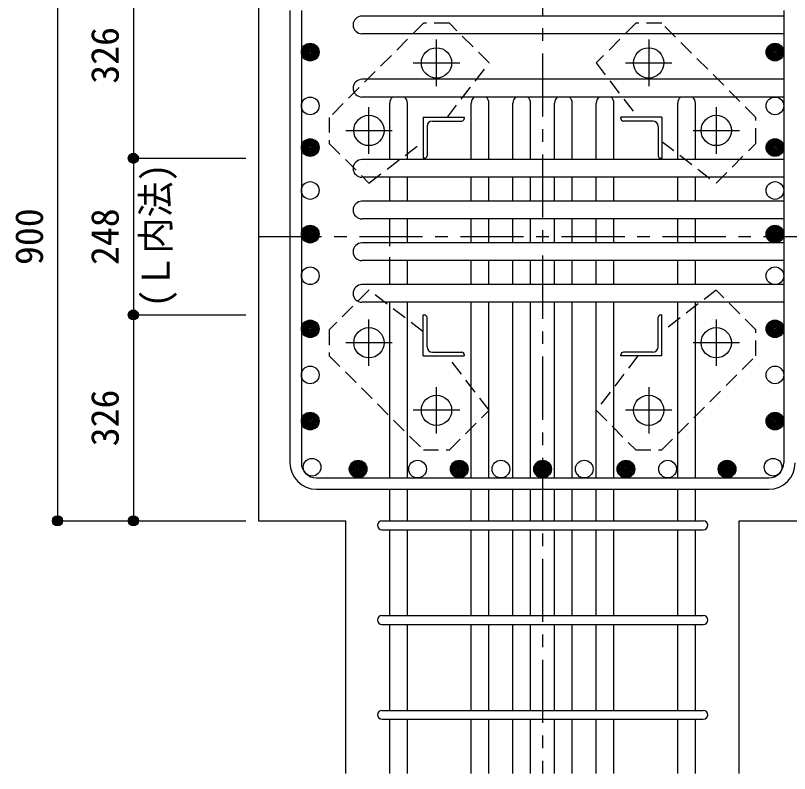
# Model space of a CAD drawing. Units: millimetres at full size, sheet at 1:20. Extents: x -3982 to 3969, y -2797 to 2801.
# Drawn here: x -314 to 912, y -1855 to -655 of the extents above; entities that cross this region are included whole.
import ezdxf
from ezdxf.enums import TextEntityAlignment as Align

# ---------------------------------------------------------------- set-up
doc = ezdxf.new("R2010")
doc.units = ezdxf.units.MM
doc.header["$LTSCALE"] = 20
doc.header["$PDMODE"] = 32
doc.header["$PDSIZE"] = 10
doc.linetypes.add('CHAIN1', pattern=[8, 5, -1, 1, -1])
doc.linetypes.add('DASHED1', pattern=[1.8, 1.2, -0.6])
for name, color, linetype in [('6-1_躯体線', 2, 'Continuous'), ('6-2_A.Bolt_', 4, 'Continuous'), ('6-3_柱型主筋', 4, 'Continuous'), ('6-4_フープ', 7, 'Continuous'), ('6-5_梁主筋', 7, 'Continuous'), ('6-6_S.T.P.', 7, 'Continuous'), ('6-9_プレート', 4, 'DASHED1'), ('6-D_寸法', 4, 'Continuous')]:
    doc.layers.add(name, color=color, linetype=linetype)
doc.styles.add('ＭＳ ゴシック', font='')
doc.styles.get('ＭＳ ゴシック').set_extended_font_data('MS Gothic')

msp = doc.modelspace()

# ---------------------------------------------------------------- linework, layer by layer
at = {"layer": '6-1_躯体線'}
for p, q in [((70.71, -554.67), (70.71, -1454.67)), ((70.71, -1454.67), (209.21, -1454.67)), ((209.21, -1854.67), (209.21, -1454.67))]:
    msp.add_line(p, q, dxfattribs=at)
msp.add_lwpolyline([(832.21, -1854.67), (832.21, -1454.67), (970.71, -1454.67)], dxfattribs=at)
at = {"layer": '6-2_A.Bolt_', "linetype": 'CHAIN1'}
for p, q in [((352.71, -766.37), (352.71, -692.87)), ((688.71, -692.87), (688.71, -766.37)), ((315.91, -729.67), (389.41, -729.67)), ((652.01, -729.67), (725.51, -729.67)), ((245.71, -873.37), (245.71, -799.87)), ((795.71, -799.87), (795.71, -873.37)), ((208.92, -836.67), (282.41, -836.67)), ((759.01, -836.67), (832.51, -836.67)), ((245.71, -1209.47), (245.71, -1135.97)), ((795.71, -1135.97), (795.71, -1209.47)), ((282.41, -1172.67), (208.91, -1172.67)), ((832.51, -1172.67), (759.01, -1172.67)), ((352.71, -1316.47), (352.71, -1242.97)), ((688.71, -1242.97), (688.71, -1316.47)), ((389.41, -1279.67), (315.91, -1279.67)), ((725.51, -1279.67), (652.01, -1279.67))]:
    msp.add_line(p, q, dxfattribs=at)
at = {"layer": '6-2_A.Bolt_'}
for p, q in [((331.71, -815.67), (396.71, -815.67)), ((331.71, -815.67), (331.71, -880.67)), ((396.71, -815.67), (396.71, -817.67)), ((709.71, -815.67), (644.71, -815.67)), ((644.71, -817.67), (644.71, -815.67)), ((709.71, -815.67), (709.71, -880.67)), ((337.71, -830.17), (337.71, -876.67)), ((346.21, -821.67), (392.71, -821.67)), ((695.21, -821.67), (648.71, -821.67)), ((703.71, -830.17), (703.71, -876.67)), ((333.71, -880.67), (331.71, -880.67)), ((709.71, -880.67), (707.71, -880.67)), ((331.71, -1128.67), (333.71, -1128.67)), ((331.71, -1193.67), (331.71, -1128.67)), ((337.71, -1179.17), (337.71, -1132.67)), ((703.71, -1179.17), (703.71, -1132.67)), ((707.71, -1128.67), (709.71, -1128.67)), ((709.71, -1193.67), (709.71, -1128.67)), ((346.21, -1187.67), (392.71, -1187.67)), ((695.21, -1187.67), (648.71, -1187.67)), ((331.71, -1193.67), (396.71, -1193.67)), ((396.71, -1191.67), (396.71, -1193.67)), ((644.71, -1193.67), (644.71, -1191.67)), ((709.71, -1193.67), (644.71, -1193.67))]:
    msp.add_line(p, q, dxfattribs=at)
at = {"layer": '6-2_A.Bolt_', "color": 3}
for centre in [(352.71, -729.67), (688.71, -729.67), (245.71, -836.67), (795.71, -836.67), (245.71, -1172.67), (795.71, -1172.67), (352.71, -1279.67), (688.71, -1279.67)]:
    msp.add_circle(centre, 24, dxfattribs=at)
at = {"layer": '6-2_A.Bolt_'}
for centre, radius, start, end in [((392.71, -817.67), 4, 270, 0), ((648.71, -817.67), 4, 180, 270), ((346.21, -830.17), 8.5, 90, 180), ((695.21, -830.17), 8.5, 0, 90), ((333.71, -876.67), 4, 270, 0), ((707.71, -876.67), 4, 180, 270), ((333.71, -1132.67), 4, 0, 90), ((707.71, -1132.67), 4, 90, 180), ((346.21, -1179.17), 8.5, 180, 270), ((392.71, -1191.67), 4, 0, 90), ((648.71, -1191.67), 4, 90, 180), ((695.21, -1179.17), 8.5, 270, 0)]:
    msp.add_arc(centre, radius, start, end, dxfattribs=at)
at = {"layer": '6-3_柱型主筋', "color": 3}
for centre in [(152.71, -712.62), (152.71, -712.62), (888.71, -712.62), (152.71, -797.67), (888.71, -797.67), (152.71, -863.67), (152.71, -863.67), (888.71, -863.67), (888.71, -863.67), (152.71, -931.66), (888.71, -931.66), (152.71, -1000.67), (152.71, -1000.67), (888.71, -1000.67), (888.71, -1000.67), (152.71, -1066.67), (888.71, -1066.67), (152.71, -1150.7), (152.71, -1150.7), (888.71, -1150.7), (888.71, -1150.7), (152.71, -1223.71), (888.71, -1223.71), (152.71, -1296.73), (888.71, -1296.73), (888.71, -1296.73), (155.64, -1369.74), (228.66, -1372.67), (228.66, -1372.67), (322.71, -1372.67), (388.71, -1372.67), (388.71, -1372.67), (454.71, -1372.67), (520.71, -1372.67), (520.71, -1372.67), (586.71, -1372.67), (652.71, -1372.67), (652.71, -1372.67), (718.71, -1372.67), (812.77, -1372.67), (885.78, -1369.74)]:
    msp.add_circle(centre, 14, dxfattribs=at)
at = {"layer": '6-3_柱型主筋'}
for centre, radius in [((152.71, -712.62), 14), ((888.71, -712.62), 14), ((152.71, -712.62), 12.6), ((152.71, -712.62), 11.2), ((152.71, -712.62), 9.8), ((152.71, -712.62), 8.4), ((152.71, -712.62), 7), ((152.71, -712.62), 5.6), ((152.71, -712.62), 4.2), ((152.71, -712.62), 2.8), ((888.71, -712.62), 12.6), ((888.71, -712.62), 11.2), ((888.71, -712.62), 9.8), ((888.71, -712.62), 8.4), ((888.71, -712.62), 7), ((888.71, -712.62), 5.6), ((888.71, -712.62), 4.2), ((888.71, -712.62), 2.8), ((152.71, -712.62), 1.4), ((888.71, -712.62), 1.4), ((152.71, -863.67), 14), ((152.71, -863.67), 12.6), ((152.71, -863.67), 11.2), ((152.71, -863.67), 9.8), ((152.71, -863.67), 8.4), ((152.71, -863.67), 7), ((888.71, -863.67), 14), ((888.71, -863.67), 12.6), ((888.71, -863.67), 11.2), ((888.71, -863.67), 9.8), ((888.71, -863.67), 8.4), ((888.71, -863.67), 7), ((152.71, -863.67), 5.6), ((152.71, -863.67), 4.2), ((152.71, -863.67), 2.8), ((152.71, -863.67), 1.4), ((888.71, -863.67), 5.6), ((888.71, -863.67), 4.2), ((888.71, -863.67), 2.8), ((888.71, -863.67), 1.4), ((152.71, -1000.67), 14), ((152.71, -1000.67), 12.6), ((152.71, -1000.67), 11.2), ((152.71, -1000.67), 9.8), ((152.71, -1000.67), 8.4), ((888.71, -1000.67), 14), ((888.71, -1000.67), 12.6), ((888.71, -1000.67), 11.2), ((888.71, -1000.67), 9.8), ((888.71, -1000.67), 8.4), ((152.71, -1000.67), 7), ((152.71, -1000.67), 5.6), ((152.71, -1000.67), 4.2), ((152.71, -1000.67), 2.8), ((152.71, -1000.67), 1.4), ((888.71, -1000.67), 7), ((888.71, -1000.67), 5.6), ((888.71, -1000.67), 4.2), ((888.71, -1000.67), 2.8), ((888.71, -1000.67), 1.4), ((152.71, -1150.7), 14), ((152.71, -1150.7), 12.6), ((152.71, -1150.7), 11.2), ((888.71, -1150.7), 14), ((888.71, -1150.7), 12.6), ((888.71, -1150.7), 11.2), ((152.71, -1150.7), 9.8), ((152.71, -1150.7), 8.4), ((152.71, -1150.7), 7), ((152.71, -1150.7), 5.6), ((152.71, -1150.7), 4.2), ((152.71, -1150.7), 2.8), ((152.71, -1150.7), 1.4), ((888.71, -1150.7), 9.8), ((888.71, -1150.7), 8.4), ((888.71, -1150.7), 7), ((888.71, -1150.7), 5.6), ((888.71, -1150.7), 4.2), ((888.71, -1150.7), 2.8), ((888.71, -1150.7), 1.4), ((152.71, -1296.73), 14), ((152.71, -1296.73), 12.6), ((152.71, -1296.73), 11.2), ((152.71, -1296.73), 9.8), ((888.71, -1296.73), 14), ((888.71, -1296.73), 12.6), ((888.71, -1296.73), 11.2), ((888.71, -1296.73), 9.8), ((152.71, -1296.73), 8.4), ((152.71, -1296.73), 7), ((152.71, -1296.73), 5.6), ((152.71, -1296.73), 4.2), ((152.71, -1296.73), 2.8), ((152.71, -1296.73), 1.4), ((888.71, -1296.73), 8.4), ((888.71, -1296.73), 7), ((888.71, -1296.73), 5.6), ((888.71, -1296.73), 4.2), ((888.71, -1296.73), 2.8), ((888.71, -1296.73), 1.4), ((228.66, -1372.67), 14), ((228.66, -1372.67), 12.6), ((388.71, -1372.67), 14), ((388.71, -1372.67), 12.6), ((520.71, -1372.67), 14), ((520.71, -1372.67), 12.6), ((652.71, -1372.67), 14), ((652.71, -1372.67), 12.6), ((812.77, -1372.67), 14), ((812.77, -1372.67), 12.6), ((228.66, -1372.67), 11.2), ((228.66, -1372.67), 9.8), ((228.66, -1372.67), 8.4), ((228.66, -1372.67), 7), ((228.66, -1372.67), 5.6), ((228.66, -1372.67), 4.2), ((228.66, -1372.67), 2.8), ((228.66, -1372.67), 1.4), ((388.71, -1372.67), 11.2), ((388.71, -1372.67), 9.8), ((388.71, -1372.67), 8.4), ((388.71, -1372.67), 7), ((388.71, -1372.67), 5.6), ((388.71, -1372.67), 4.2), ((388.71, -1372.67), 2.8), ((388.71, -1372.67), 1.4), ((520.71, -1372.67), 11.2), ((520.71, -1372.67), 9.8), ((520.71, -1372.67), 8.4), ((520.71, -1372.67), 7), ((520.71, -1372.67), 5.6), ((520.71, -1372.67), 4.2), ((520.71, -1372.67), 2.8), ((520.71, -1372.67), 1.4), ((652.71, -1372.67), 11.2), ((652.71, -1372.67), 9.8), ((652.71, -1372.67), 8.4), ((652.71, -1372.67), 7), ((652.71, -1372.67), 5.6), ((652.71, -1372.67), 4.2), ((652.71, -1372.67), 2.8), ((652.71, -1372.67), 1.4), ((812.77, -1372.67), 11.2), ((812.77, -1372.67), 9.8), ((812.77, -1372.67), 8.4), ((812.77, -1372.67), 7), ((812.77, -1372.67), 5.6), ((812.77, -1372.67), 4.2), ((812.77, -1372.67), 2.8), ((812.77, -1372.67), 1.4)]:
    msp.add_circle(centre, radius, dxfattribs=at)
at = {"layer": '6-4_フープ'}
for p, q in [((120.71, -646.67), (120.71, -1362.67)), ((138.71, -646.67), (138.71, -1362.67)), ((902.71, -646.67), (902.71, -1362.67)), ((162.71, -1386.67), (878.71, -1386.67)), ((162.71, -1404.67), (878.71, -1404.67))]:
    msp.add_line(p, q, dxfattribs=at)
for centre, radius, start, end in [((162.71, -1362.67), 42, 180, 270), ((162.71, -1362.67), 24, 180, 270), ((878.71, -1362.67), 42, 270, 0), ((878.71, -1362.67), 24, 270, 0)]:
    msp.add_arc(centre, radius, start, end, dxfattribs=at)
at = {"layer": '6-5_梁主筋'}
for p, q in [((902.71, -655.6), (234.71, -655.6)), ((902.71, -683.6), (234.71, -683.6)), ((902.71, -755.67), (234.71, -755.67)), ((902.71, -783.67), (234.71, -783.67)), ((278.71, -882.67), (278.71, -793.67)), ((306.71, -882.67), (306.71, -793.67)), ((407.71, -882.67), (407.71, -793.67)), ((435.71, -882.67), (435.71, -793.67)), ((473.71, -882.67), (473.71, -793.67)), ((501.71, -882.67), (501.71, -793.67)), ((539.71, -882.67), (539.71, -793.67)), ((567.71, -882.67), (567.71, -793.67)), ((605.71, -882.67), (605.71, -793.67)), ((633.71, -882.67), (633.71, -793.67)), ((734.71, -882.67), (734.71, -793.67)), ((762.71, -882.67), (762.71, -793.67)), ((902.71, -882.67), (234.71, -882.67)), ((902.71, -910.67), (234.71, -910.67)), ((278.71, -948.67), (278.71, -910.67)), ((306.71, -948.67), (306.71, -910.67)), ((407.71, -948.67), (407.71, -910.67)), ((435.71, -948.67), (435.71, -910.67)), ((473.71, -948.67), (473.71, -910.67)), ((501.71, -948.67), (501.71, -910.67)), ((539.71, -948.67), (539.71, -910.67)), ((567.71, -948.67), (567.71, -910.67)), ((605.71, -948.67), (605.71, -910.67)), ((633.71, -948.67), (633.71, -910.67)), ((734.71, -948.67), (734.71, -910.67)), ((762.71, -948.67), (762.71, -910.67)), ((902.71, -948.67), (234.71, -948.67)), ((902.71, -976.67), (234.71, -976.67)), ((278.71, -1020.01), (278.71, -976.67)), ((306.71, -1014.67), (306.71, -976.67)), ((407.71, -1014.67), (407.71, -976.67)), ((435.71, -1014.67), (435.71, -976.67)), ((473.71, -1014.67), (473.71, -976.67)), ((501.71, -1014.67), (501.71, -976.67)), ((539.71, -1014.67), (539.71, -976.67)), ((567.71, -1014.67), (567.71, -976.67)), ((605.71, -1014.67), (605.71, -976.67)), ((633.71, -1014.67), (633.71, -976.67)), ((734.71, -1014.67), (734.71, -976.67)), ((762.71, -1014.67), (762.71, -976.67)), ((902.71, -1014.67), (234.71, -1014.67)), ((278.71, -1080.67), (278.71, -1037.33)), ((902.71, -1042.67), (234.71, -1042.67)), ((306.71, -1080.67), (306.71, -1042.67)), ((407.71, -1080.67), (407.71, -1042.67)), ((435.71, -1080.67), (435.71, -1042.67)), ((473.71, -1080.67), (473.71, -1042.67)), ((501.71, -1080.67), (501.71, -1042.67)), ((539.71, -1080.67), (539.71, -1042.67)), ((567.71, -1080.67), (567.71, -1042.67)), ((605.71, -1080.67), (605.71, -1042.67)), ((633.71, -1080.67), (633.71, -1042.67)), ((734.71, -1080.67), (734.71, -1042.67)), ((762.71, -1080.67), (762.71, -1042.67)), ((902.71, -1080.67), (234.71, -1080.67)), ((902.71, -1108.67), (234.71, -1108.67)), ((278.71, -1386.67), (278.71, -1108.67)), ((306.71, -1386.67), (306.71, -1108.67)), ((407.71, -1386.67), (407.71, -1108.67)), ((435.71, -1386.67), (435.71, -1108.67)), ((473.71, -1386.67), (473.71, -1108.67)), ((501.71, -1386.67), (501.71, -1108.67)), ((539.71, -1386.67), (539.71, -1108.67)), ((567.71, -1386.67), (567.71, -1108.67)), ((605.71, -1386.67), (605.71, -1108.67)), ((633.71, -1386.67), (633.71, -1108.67)), ((734.71, -1386.67), (734.71, -1108.67)), ((762.71, -1386.67), (762.71, -1108.67)), ((278.71, -1454.67), (278.71, -1404.67)), ((306.71, -1454.67), (306.71, -1404.67)), ((407.71, -1454.67), (407.71, -1404.67)), ((435.71, -1454.67), (435.71, -1404.67)), ((473.71, -1454.67), (473.71, -1404.67)), ((501.71, -1454.67), (501.71, -1404.67)), ((539.71, -1454.67), (539.71, -1404.67)), ((567.71, -1454.67), (567.71, -1404.67)), ((605.71, -1454.67), (605.71, -1404.67)), ((633.71, -1454.67), (633.71, -1404.67)), ((734.71, -1454.67), (734.71, -1404.67)), ((762.71, -1454.67), (762.71, -1404.67)), ((278.71, -1604.67), (278.71, -1468.67)), ((306.71, -1604.67), (306.71, -1468.67)), ((407.71, -1604.67), (407.71, -1468.67)), ((435.71, -1604.67), (435.71, -1468.67)), ((473.71, -1604.67), (473.71, -1468.67)), ((501.71, -1604.67), (501.71, -1468.67)), ((539.71, -1604.67), (539.71, -1468.67)), ((567.71, -1604.67), (567.71, -1468.67)), ((605.71, -1604.67), (605.71, -1468.67)), ((633.71, -1604.67), (633.71, -1468.67)), ((734.71, -1604.67), (734.71, -1468.67)), ((762.71, -1604.67), (762.71, -1468.67)), ((278.71, -1754.67), (278.71, -1618.67)), ((306.71, -1754.67), (306.71, -1618.67)), ((407.71, -1754.67), (407.71, -1618.67)), ((435.71, -1754.67), (435.71, -1618.67)), ((473.71, -1754.67), (473.71, -1618.67)), ((501.71, -1754.67), (501.71, -1618.67)), ((539.71, -1754.67), (539.71, -1618.67)), ((567.71, -1754.67), (567.71, -1618.67)), ((605.71, -1754.67), (605.71, -1618.67)), ((633.71, -1754.67), (633.71, -1618.67)), ((734.71, -1754.67), (734.71, -1618.67)), ((762.71, -1754.67), (762.71, -1618.67)), ((278.71, -1854.67), (278.71, -1768.67)), ((306.71, -1854.67), (306.71, -1768.67)), ((407.71, -1854.67), (407.71, -1768.67)), ((435.71, -1854.67), (435.71, -1768.67)), ((473.71, -1854.67), (473.71, -1768.67)), ((501.71, -1854.67), (501.71, -1768.67)), ((539.71, -1854.67), (539.71, -1768.67)), ((567.71, -1854.67), (567.71, -1768.67)), ((605.71, -1854.67), (605.71, -1768.67)), ((633.71, -1854.67), (633.71, -1768.67)), ((734.71, -1854.67), (734.71, -1768.67)), ((762.71, -1854.67), (762.71, -1768.67))]:
    msp.add_line(p, q, dxfattribs=at)
for centre, start, end in [((234.71, -669.6), 90, 270), ((234.71, -769.67), 90, 270), ((292.71, -793.67), 134.41724, 180), ((292.71, -793.67), 0, 45.58276), ((421.71, -793.67), 134.41724, 180), ((421.71, -793.67), 0, 45.58276), ((487.71, -793.67), 134.41724, 180), ((487.71, -793.67), 0, 45.58276), ((553.71, -793.67), 134.41724, 180), ((553.71, -793.67), 0, 45.58276), ((619.71, -793.67), 134.41724, 180), ((619.71, -793.67), 0, 45.58276), ((748.71, -793.67), 134.41724, 180), ((748.71, -793.67), 0, 45.58276), ((234.71, -896.67), 90, 270), ((234.71, -962.67), 90, 270), ((234.71, -1028.67), 90, 270), ((234.71, -1094.67), 90, 270)]:
    msp.add_arc(centre, 14, start, end, dxfattribs=at)
at = {"layer": '6-6_S.T.P.'}
for p, q in [((266.21, -1454.67), (775.21, -1454.67)), ((266.21, -1468.67), (775.21, -1468.67)), ((266.21, -1604.67), (775.21, -1604.67)), ((266.21, -1618.67), (775.21, -1618.67)), ((266.21, -1754.67), (775.21, -1754.67)), ((266.21, -1768.67), (775.21, -1768.67))]:
    msp.add_line(p, q, dxfattribs=at)
for centre, start, end in [((266.21, -1461.67), 90, 270), ((266.21, -1461.67), 90, 270), ((266.21, -1461.67), 90, 270), ((266.21, -1461.67), 90, 270), ((775.21, -1461.67), 270, 90), ((775.21, -1461.67), 270, 90), ((775.21, -1461.67), 270, 90), ((775.21, -1461.67), 270, 90), ((266.21, -1611.67), 90, 270), ((775.21, -1611.67), 270, 90), ((266.21, -1761.67), 90, 270), ((775.21, -1761.67), 270, 90)]:
    msp.add_arc(centre, 7, start, end, dxfattribs=at)
at = {"layer": '6-9_プレート'}
for points in [[(332.11, -666.87), (182.91, -816.07), (182.91, -857.07), (245.81, -919.97), (331.71, -853.87)], [(369.92, -815.67), (436.01, -729.77), (373.11, -666.87), (332.11, -666.87)], [(858.51, -816.07), (709.31, -666.87), (668.31, -666.87), (605.41, -729.77), (671.51, -815.67)], [(709.71, -853.87), (795.61, -919.97), (858.51, -857.07), (858.51, -816.07)], [(331.71, -1155.47), (245.82, -1089.37), (182.91, -1152.27), (182.91, -1193.27)], [(709.31, -1342.47), (858.51, -1193.27), (858.51, -1152.27), (795.61, -1089.37), (709.71, -1155.47)], [(182.91, -1193.27), (332.11, -1342.47), (373.11, -1342.47), (436.02, -1279.57), (369.91, -1193.67)], [(671.51, -1193.67), (605.41, -1279.57), (668.31, -1342.47), (709.31, -1342.47)]]:
    msp.add_lwpolyline(points, dxfattribs=at)
at = {"layer": '6-D_寸法'}
for p, q in [((-247.31, -554.67), (-247.31, -1454.67)), ((-127.31, -554.67), (-127.31, -880.67)), ((-127.31, -880.67), (50.71, -880.67)), ((-127.31, -880.67), (-127.31, -1128.67)), ((-127.31, -1128.67), (50.71, -1128.67)), ((-247.31, -1454.67), (-127.31, -1454.67)), ((-127.31, -1454.67), (50.71, -1454.67)), ((-127.31, -1454.67), (50.71, -1454.67)), ((-127.31, -1454.67), (50.71, -1454.67)), ((-127.31, -1454.67), (50.71, -1454.67)), ((-127.31, -1454.67), (50.71, -1454.67)), ((-127.31, -1454.67), (50.71, -1454.67)), ((-127.31, -1454.67), (50.71, -1454.67)), ((-127.31, -1454.67), (50.71, -1454.67)), ((-127.31, -1454.67), (50.71, -1454.67))]:
    msp.add_line(p, q, dxfattribs=at)
at = {"layer": '6-D_寸法', "linetype": 'CHAIN1'}
for p, q in [((520.71, -554.67), (520.71, -1854.67)), ((70.71, -1004.67), (970.71, -1004.67))]:
    msp.add_line(p, q, dxfattribs=at)
at = {"layer": '6-D_寸法'}
for points in [[(-127.31, -1128.67), (-127.31, -1454.67), (50.71, -1454.67)], [(-247.31, -1454.67), (-127.31, -1454.67), (50.71, -1454.67)], [(-247.31, -1454.67), (-127.31, -1454.67), (50.71, -1454.67)]]:
    msp.add_lwpolyline(points, dxfattribs=at)
for centre, radius in [((-127.31, -880.67), 8), ((-127.31, -880.67), 7.2), ((-127.31, -880.67), 6.4), ((-127.31, -880.67), 5.6), ((-127.31, -880.67), 4.8), ((-127.31, -880.67), 4), ((-127.31, -880.67), 3.2), ((-127.31, -880.67), 2.4), ((-127.31, -880.67), 1.6), ((-127.31, -880.67), 0.8), ((-127.31, -1128.67), 8), ((-127.31, -1128.67), 7.2), ((-127.31, -1128.67), 6.4), ((-127.31, -1128.67), 5.6), ((-127.31, -1128.67), 4.8), ((-127.31, -1128.67), 4), ((-127.31, -1128.67), 3.2), ((-127.31, -1128.67), 2.4), ((-127.31, -1128.67), 1.6), ((-127.31, -1128.67), 0.8), ((-247.31, -1454.67), 8), ((-247.31, -1454.67), 7.2), ((-247.31, -1454.67), 6.4), ((-247.31, -1454.67), 5.6), ((-247.31, -1454.67), 4.8), ((-247.31, -1454.67), 4), ((-247.31, -1454.67), 3.2), ((-247.31, -1454.67), 2.4), ((-247.31, -1454.67), 1.6), ((-247.31, -1454.67), 0.8), ((-127.31, -1454.67), 8), ((-127.31, -1454.67), 7.2), ((-127.31, -1454.67), 6.4), ((-127.31, -1454.67), 5.6), ((-127.31, -1454.67), 4.8), ((-127.31, -1454.67), 4), ((-127.31, -1454.67), 3.2), ((-127.31, -1454.67), 2.4), ((-127.31, -1454.67), 1.6), ((-127.31, -1454.67), 0.8)]:
    msp.add_circle(centre, radius, dxfattribs=at)
at = {"layer": '6-D_寸法', "color": 7}
for p in [(-127.31, -880.67), (-127.31, -1128.67), (-247.31, -1454.67), (-127.31, -1454.67)]:
    msp.add_point(p, dxfattribs=at)

# ---------------------------------------------------------------- texts
at = {"layer": '6-D_寸法', "style": 'ＭＳ ゴシック'}
for s, p in [('326', (-137.31, -762.67)), ('900', (-257.31, -1049.67)), ('248', (-137.31, -1049.67)), ('326', (-137.31, -1336.67))]:
    msp.add_text(s, height=43.99, rotation=90, dxfattribs=at).set_placement(p, align=Align.BOTTOM_LEFT)
at = {"layer": '6-D_寸法', "style": 'ＭＳ ゴシック', "width": 0.95}
msp.add_text('(Ｌ内法)', height=43.99, rotation=90, dxfattribs=at).set_placement((-56.83, -1116.77), align=Align.BOTTOM_LEFT)

doc.saveas('drawing.dxf')
